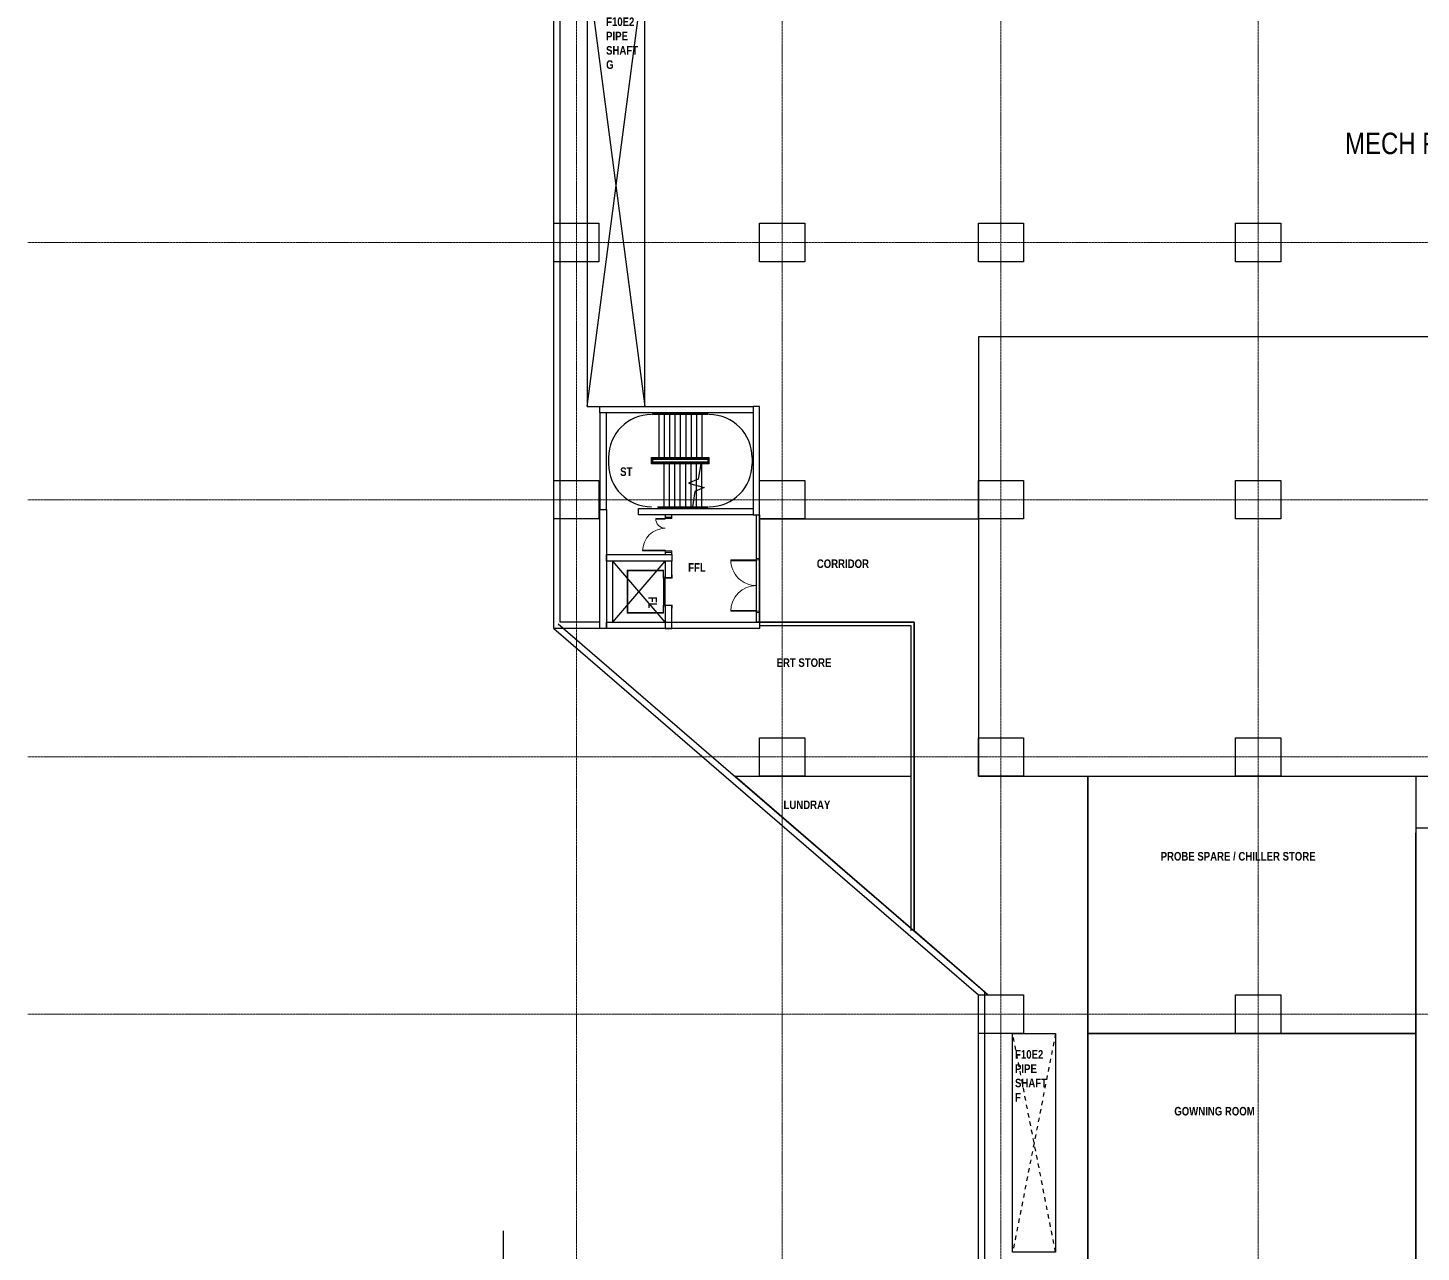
# Model space of a CAD drawing. Header units: millimetres. Extents: x -635893 to 717484, y -2208734 to -1510957.
# Drawn here: x -189425 to -124444, y -1618150 to -1561052 of the extents above; entities that cross this region are included whole.
import ezdxf

# ---------------------------------------------------------------- set-up
doc = ezdxf.new("R2010")
doc.units = ezdxf.units.MM
doc.linetypes.add('Hidden 2', pattern=[400, 200, -200])
doc.linetypes.add('IDA - Grid Line', pattern=[3500, 2000, -500, 500, -500])
doc.layers.add('000_CTCI_CR', color=170, linetype='Continuous')
doc.layers.add('000_CTCI_CSA', color=7, linetype='Continuous')
doc.layers.add('A-_ANOTGRID_E', color=7, linetype='Continuous', lineweight=9)
doc.layers.add('A-_DOOR----_E', color=7, linetype='Continuous', lineweight=9)
for name, color, linetype, lineweight, true_color in [('A-_DOOR----_E-1', 4, 'Continuous', 9, 0x00ffff), ('A-_RALG----_E1-1', 4, 'Continuous', 9, 0x00ffff), ('A-_RALG----_E3-1', 4, 'Continuous', 9, 0x00ffff)]:
    doc.layers.add(name, color=color, linetype=linetype, lineweight=lineweight, true_color=true_color)
doc.styles.add('Site Area', font='arial.ttf', dxfattribs={"width": 0.8})

# ---------------------------------------------------------------- blocks, each defined once
blk = doc.blocks.new('IDA - F - DoubleUnbalanced - Swing - 1650L X 2200H - DOOR TYPE - FIRE RATING-8452598-PROBE 10B - LEVEL 6 LAYOUT PLAN')
at = {"layer": 'A-_DOOR----_E', "color": 252}
for p, q in [((-520, 150), (-450, 150)), ((-520, -150), (-520, 150)), ((-450, 150), (-450, -150)), ((1060, 150), (1130, 150)), ((1060, -150), (1060, 150)), ((1130, 150), (1130, -150)), ((-450, -150), (-520, -150)), ((-450, -150), (-450, -600)), ((-418, -150), (-450, -150)), ((-450, -600), (-418, -600)), ((-418, -600), (-418, -150)), ((1028, -150), (1060, -150)), ((1028, -1210), (1028, -150)), ((1060, -150), (1060, -1210)), ((1130, -150), (1060, -150)), ((1060, -1210), (1028, -1210))]:
    blk.add_line(p, q, dxfattribs=at)
for centre, radius, start, end in [((-450, -150), 450, 270, 0), ((-450, -150), 450, 270, 360), ((1060, -150), 1060, 180, 270), ((1060, -150), 1060, 180, 270)]:
    blk.add_arc(centre, radius, start, end, dxfattribs=at)
blk = doc.blocks.new('IDA - F - Double - Swing - 2400L X 2400H - DOOR TYPE - FIRE RATING-8449809-PROBE 10B - LEVEL 6 LAYOUT PLAN')
at = {"layer": 'A-_DOOR----_E', "color": 252}
for p, q in [((-1200, 1262.5), (-1155, 1262.5)), ((-1200, 62.5), (-1200, 1262.5)), ((-1155, 1262.5), (-1155, 62.5)), ((1200, 1262.5), (1155, 1262.5)), ((1155, 1262.5), (1155, 62.5)), ((1200, 62.5), (1200, 1262.5)), ((-1200, 62.5), (-1260, 62.5)), ((-1260, 62.5), (-1260, -62.5)), ((-1155, 62.5), (-1200, 62.5)), ((-1200, -62.5), (-1200, 62.5)), ((1155, 62.5), (1200, 62.5)), ((1260, 62.5), (1200, 62.5)), ((1200, 62.5), (1200, -62.5)), ((1260, -62.5), (1260, 62.5)), ((-1260, -62.5), (-1200, -62.5)), ((1200, -62.5), (1260, -62.5))]:
    blk.add_line(p, q, dxfattribs=at)
for centre, start, end in [((-1200, 62.5), 360, 90), ((-1200, 62.5), 360, 90), ((1200, 62.5), 90, 180), ((1200, 62.5), 90, 180)]:
    blk.add_arc(centre, 1200, start, end, dxfattribs=at)
blk = doc.blocks.new('IDA - Elevator Door - 1300L X 2200H - 2hr-13934193-FAB - LEVEL 4 LAYOUT PLAN')
at = {"layer": 'A-_DOOR----_E', "color": 252}
for p, q in [((-1000, 1930), (-1000, 230)), ((1000, 1930), (-1000, 1930)), ((-975, 1905), (975, 1905)), ((-975, 255), (-975, 1905)), ((975, 1905), (975, 255)), ((1000, 230), (1000, 1930)), ((-1000, 230), (-630, 230)), ((-630, 255), (-975, 255)), ((730, 165), (-730, 165)), ((-730, 165), (-730, 155)), ((-630, 155), (-730, 155)), ((-730, 155), (-730, 150)), ((-650, 230), (0, 230)), ((0, 205), (-650, 205)), ((-650, 190), (-2, 190)), ((-2, 165), (-650, 165)), ((-630, 230), (-630, 255)), ((-630, -165), (-630, 155)), ((-630, 150), (630, 150)), ((650, 230), (0, 230)), ((0, 205), (650, 205)), ((2, 190), (650, 190)), ((650, 165), (2, 165)), ((630, 255), (975, 255)), ((630, 230), (630, 255)), ((975, 230), (630, 230)), ((630, 230), (1000, 230)), ((730, 155), (630, 155)), ((630, 155), (630, -165)), ((730, 155), (730, 165)), ((730, 150), (730, 155)), ((-780, -150), (-780, -165)), ((-780, -165), (-780, -150)), ((-775, -170), (-635, -170)), ((635, -170), (775, -170)), ((780, -165), (780, -150)), ((780, -150), (780, -165))]:
    blk.add_line(p, q, dxfattribs=at)
for centre, start, end in [((-775, -165), 180, 270), ((-775, -165), 180, 255), ((-635, -165), 270, 360), ((635, -165), 180, 270), ((775, -165), 270, 360), ((775, -165), 285, 0)]:
    blk.add_arc(centre, 5, start, end, dxfattribs=at)
blk = doc.blocks.new('PIPE SHAFT')
at = {"color": 252}
for p, q in [((54850, -1686964, 0), (57550, -1666413, 0)), ((54850, -1666413, 0), (57550, -1686963, 0))]:
    blk.add_line(p, q, dxfattribs=at)
at = {"color": 252, "linetype": 'Hidden 2'}
for p, q in [((76700, -1726401, 0), (74699, -1716211, 0)), ((76700, -1716211, 0), (74699, -1726401, 0))]:
    blk.add_line(p, q, dxfattribs=at)
at = {"color": 252, "elevation": 0}
for points in [[(57550, -1666413), (54850, -1666413), (54850, -1686964), (57550, -1686964)], [(74699, -1716211), (76700, -1716211), (76700, -1726401), (74699, -1726401)]]:
    blk.add_lwpolyline(points, close=True, dxfattribs=at)
at = {"color": 252, "char_height": 400, "attachment_point": 1, "style": 'Site Area'}
for s, insert in [('{\\fArial|b1|i0|c0|p34;F10E2\\PPIPE\\PSHAFT \\PG}', (55738, -1668823, 0)), ('{\\fArial|b1|i0|c0|p34;F10E2\\PPIPE\\PSHAFT \\PF}', (74811, -1716984, 0))]:
    blk.add_mtext_dynamic_manual_height_columns(s, width=3359.3, gutter_width=24255, heights=[0], dxfattribs=dict(at, insert=insert))

msp = doc.modelspace()

# ---------------------------------------------------------------- linework, layer by layer
at = {"color": 252}
for p, q in [((-159994.855, -1579007.967, 0), (-159994.855, -1579047.967, 0)), ((-159744.855, -1579007.967, 0), (-159744.855, -1579047.967, 0)), ((-159494.855, -1579007.967, 0), (-159494.855, -1579047.967, 0)), ((-159244.855, -1579007.967, 0), (-159244.855, -1579047.967, 0)), ((-158994.855, -1579007.967, 0), (-158994.855, -1579047.967, 0)), ((-158744.855, -1579007.967, 0), (-158744.855, -1579047.967, 0)), ((-158494.855, -1579007.967, 0), (-158494.855, -1579047.967, 0)), ((-158244.855, -1579007.967, 0), (-158244.855, -1579047.967, 0)), ((-157994.855, -1579007.967, 0), (-157994.855, -1579047.967, 0)), ((-159994.855, -1579087.967, 0), (-159994.855, -1581087.967, 0)), ((-159744.855, -1579087.967, 0), (-159744.855, -1581087.967, 0)), ((-159494.855, -1579087.967, 0), (-159494.855, -1581087.967, 0)), ((-159244.855, -1579087.967, 0), (-159244.855, -1581087.967, 0)), ((-158994.855, -1579087.967, 0), (-158994.855, -1581087.967, 0)), ((-158744.855, -1579087.967, 0), (-158744.855, -1581087.967, 0)), ((-158494.855, -1579087.967, 0), (-158494.855, -1581087.967, 0)), ((-158244.855, -1579087.967, 0), (-158244.855, -1581087.967, 0)), ((-157994.855, -1579087.967, 0), (-157994.855, -1581087.967, 0)), ((-162344.855, -1581087.967, 0), (-162344.855, -1581387.967, 0)), ((-160344.855, -1581087.967, 0), (-160344.855, -1581387.967, 0)), ((-160344.855, -1581387.967, 0), (-160344.855, -1581087.967, 0)), ((-159744.855, -1583387.967, 0), (-159744.855, -1581387.967, 0)), ((-159494.855, -1583387.967, 0), (-159494.855, -1581387.967, 0)), ((-159244.855, -1583387.967, 0), (-159244.855, -1581387.967, 0)), ((-158994.855, -1583387.967, 0), (-158994.855, -1581387.967, 0)), ((-158744.855, -1583387.967, 0), (-158744.855, -1581387.967, 0)), ((-158494.855, -1583387.967, 0), (-158494.855, -1581387.967, 0)), ((-158244.855, -1583387.967, 0), (-158244.855, -1581387.967, 0)), ((-158043.893, -1581387.967, 0), (-158167.209, -1582098.189, 0)), ((-157994.855, -1583387.967, 0), (-157994.855, -1581387.967, 0)), ((-157644.855, -1581387.967, 0), (-157644.855, -1581087.967, 0)), ((-155644.855, -1581087.967, 0), (-155644.855, -1581387.967, 0)), ((-158167.209, -1582098.189, 0), (-158607.077, -1582290.91, 0)), ((-158494.855, -1582320.979, 0), (-158494.855, -1582241.741, 0)), ((-158607.077, -1582290.91, 0), (-157882.633, -1582485.024, 0)), ((-158322.501, -1582677.744, 0), (-158424.381, -1583387.967, 0)), ((-157882.633, -1582485.024, 0), (-158322.501, -1582677.744, 0)), ((-158244.855, -1582643.725, 0), (-158244.855, -1582387.967, 0)), ((-157994.855, -1582534.192, 0), (-157994.855, -1582454.954, 0)), ((-159744.855, -1583467.967, 0), (-159744.855, -1583427.967, 0)), ((-159494.855, -1583467.967, 0), (-159494.855, -1583427.967, 0)), ((-159244.855, -1583467.967, 0), (-159244.855, -1583427.967, 0)), ((-158994.855, -1583467.967, 0), (-158994.855, -1583427.967, 0)), ((-158744.855, -1583467.967, 0), (-158744.855, -1583427.967, 0)), ((-158494.855, -1583467.967, 0), (-158494.855, -1583427.967, 0)), ((-158435.099, -1583427.967, 0), (-158445.817, -1583467.967, 0)), ((-158244.855, -1583467.967, 0), (-158244.855, -1583427.967, 0)), ((-157994.855, -1583467.967, 0), (-157994.855, -1583427.967, 0)), ((-159694.853, -1583767.965, 0), (-159694.856, -1583867.966, 0)), ((-159694.856, -1583867.966, 0), (-159394.856, -1583867.966, 0)), ((-159394.853, -1583767.965, 0), (-159694.853, -1583767.965, 0)), ((-159394.856, -1583867.966, 0), (-159394.853, -1583767.965, 0)), ((-162144.871, -1588768.06, 0), (-159695.057, -1585917.971, 0)), ((-159695.058, -1588768.057, 0), (-162144.871, -1585917.974, 0))]:
    msp.add_line(p, q, dxfattribs=at)
at = {"color": 252, "elevation": 0}
for points in [[(-164895.061, -1570156.826), (-162795.061, -1570156.826), (-162795.061, -1571956.826), (-164895.061, -1571956.826)], [(-155295.061, -1570157.277), (-153195.061, -1570157.277), (-153195.061, -1571957.277), (-155295.061, -1571957.277)], [(-145095.061, -1570156.826), (-142995.061, -1570156.826), (-142995.061, -1571956.826), (-145095.061, -1571956.826)], [(-133095.061, -1570157.402), (-130995.061, -1570157.402), (-130995.061, -1571957.402), (-133095.061, -1571957.402)], [(-155595.061, -1579007.968), (-162744.855, -1579007.967), (-162744.855, -1578707.967), (-155595.061, -1578707.968)], [(-162744.855, -1583517.971), (-162444.855, -1583517.971), (-162444.855, -1579007.967), (-162744.855, -1579007.967)], [(-155595.061, -1583767.963), (-155295.061, -1583767.963), (-155295.061, -1578707.968), (-155595.061, -1578707.968)], [(-164895.061, -1582156.826), (-162795.061, -1582156.826), (-162795.061, -1583956.826), (-164895.061, -1583956.826)], [(-155295.061, -1582157.277), (-153195.061, -1582157.277), (-153195.061, -1583957.277), (-155295.061, -1583957.277)], [(-145095.061, -1582156.826), (-142995.061, -1582156.826), (-142995.061, -1583956.826), (-145095.061, -1583956.826)], [(-133095.061, -1582157.402), (-130995.061, -1582157.402), (-130995.061, -1583957.402), (-133095.061, -1583957.402)], [(-155594.857, -1583767.963), (-160944.855, -1583767.967), (-160944.855, -1583467.967), (-155594.857, -1583467.963)], [(-155295.063, -1588768.061), (-155445.064, -1588768.061), (-155445.062, -1583767.963), (-155295.061, -1583767.963)], [(-159694.869, -1585617.966), (-159394.869, -1585617.966), (-159394.866, -1585517.966), (-159694.866, -1585517.966)], [(-162444.871, -1585917.969), (-162444.871, -1585617.969), (-159394.869, -1585617.966), (-159394.869, -1585917.966)], [(-162444.871, -1585917.969), (-162444.871, -1588768.055), (-162144.871, -1588768.055), (-162144.871, -1585917.969)], [(-159694.869, -1585917.966), (-159694.87, -1586693.01), (-159394.87, -1586693.01), (-159394.869, -1585917.966)], [(-159695.058, -1587993.015), (-159695.058, -1589068.057), (-159395.058, -1589068.057), (-159395.058, -1587993.015)], [(-162444.871, -1589068.065), (-162444.871, -1588768.065), (-159695.245, -1588768.061), (-159695.245, -1589068.061)], [(-162444.866, -1589068.065), (-162444.866, -1588768.065), (-155295.065, -1588768.061), (-155295.065, -1589068.061)], [(-155295.061, -1594157.277), (-153195.061, -1594157.277), (-153195.061, -1595957.277), (-155295.061, -1595957.277)], [(-145095.061, -1594156.826), (-142995.061, -1594156.826), (-142995.061, -1595956.826), (-145095.061, -1595956.826)], [(-133095.061, -1594157.402), (-130995.061, -1594157.402), (-130995.061, -1595957.402), (-133095.061, -1595957.402)], [(-145095.061, -1606156.826), (-142995.061, -1606156.826), (-142995.061, -1607956.826), (-145095.061, -1607956.826)], [(-133095.061, -1606157.402), (-130995.061, -1606157.402), (-130995.061, -1607957.402), (-133095.061, -1607957.402)]]:
    msp.add_lwpolyline(points, close=True, dxfattribs=at)
msp.add_lwpolyline([(-167251.766, -1617159.046), (-167251.766, -1624318.717), (-166213.766, -1624828.717), (-168369.766, -1625585.717), (-167251.766, -1626330.717), (-167251.766, -1633113.046)], dxfattribs=at)
at = {"color": 252}
for centre, start, end in [((-160344.855, -1581087.967, 0), 90, 180), ((-157644.855, -1581087.967, 0), 0, 90), ((-160344.855, -1581387.967, 0), 180, 270), ((-157644.855, -1581387.967, 0), 270, 0)]:
    msp.add_arc(centre, 2000, start, end, dxfattribs=at)
at = {"layer": '000_CTCI_CSA', "color": 252, "elevation": 0}
for points in [[(-162744.855, -1589068.065), (-164894.926, -1589067.614), (-164895.061, -1546157.217), (-94995.508, -1546157.61), (-94995.508, -1561947.532), (-87795.059, -1561947.534), (-87795.062, -1570157.61), (-85395.061, -1570157.61), (-85395.061, -1606157.61), (-75795.059, -1606157.61), (-75795.061, -1625257.404), (-71035.061, -1625257.403), (-71035.063, -1640056.825), (-145095.508, -1640056.826), (-145095.061, -1606156.826)], [(-162744.855, -1588767.609), (-164594.927, -1588767.614), (-164595.06, -1546457.219), (-95295.508, -1546457.608), (-95295.508, -1562247.532), (-88095.06, -1562247.534), (-88095.062, -1570457.61), (-85695.061, -1570457.61), (-85695.061, -1606457.61), (-76095.059, -1606457.61), (-76095.061, -1625557.404), (-71335.061, -1625557.403), (-71335.062, -1639756.825), (-144795.508, -1639756.826), (-144795.506, -1606156.826)]]:
    msp.add_lwpolyline(points, dxfattribs=at)
at = {"layer": '000_CTCI_CSA', "color": 252, "ltscale": 0.1, "elevation": 0}
for points in [[(-145095.061, -1595956.826), (-90994.747, -1595956.826), (-90994.747, -1575456.61), (-145095.061, -1575456.61)], [(-162744.855, -1583517.971), (-162444.855, -1583517.971), (-162444.855, -1589068.065), (-162744.855, -1589068.065)], [(-139995.508, -1595956.826), (-124695.061, -1595956.826), (-124695.061, -1607957.463), (-139995.508, -1607957.463)]]:
    msp.add_lwpolyline(points, close=True, dxfattribs=at)
for points in [[(-155295.061, -1583957.277), (-145095.061, -1583957.277), (-145095.061, -1595956.826), (-139995.508, -1595956.826), (-139995.508, -1623007.317), (-139995.306, -1623007.35), (-139995.306, -1627007.002), (-144795.507, -1627007.317), (-144795.506, -1606156.826), (-144794.501, -1606021.126), (-148095.505, -1603171.842), (-148095.505, -1588767.614), (-155295.063, -1588767.61), (-155295.276, -1583957.277)], [(-155295.063, -1588768.061), (-148095.505, -1588767.614), (-148095.505, -1603171.842)], [(-164894.924, -1589067.614), (-145095.506, -1606157.611)], [(-164698.901, -1588840.513), (-144637.288, -1606156.826)], [(-155295.054, -1588918.061), (-148245.505, -1588917.623), (-148245.505, -1603171.842)], [(-156453.856, -1595957.277), (-148245.505, -1595957.277), (-148245.505, -1603042.369), (-156453.856, -1595957.277)], [(-124695.038, -1598363.102), (-90994.747, -1598363.165), (-90994.747, -1619425.492), (-91005.948, -1619425.492), (-91005.948, -1639225.491), (-121095.061, -1639248.808), (-121095.061, -1629649.452), (-124695.199, -1629649.452), (-124695.061, -1598591.092)], [(-124695.061, -1621407.545), (-130995.508, -1621407.545), (-130995.506, -1627007.344), (-139995.506, -1627007.344), (-139995.508, -1607957.463), (-124695.061, -1607957.463), (-124695.061, -1621407.545)]]:
    msp.add_lwpolyline(points, dxfattribs=at)
at = {"layer": 'A-_ANOTGRID_E', "color": 252, "linetype": 'IDA - Grid Line', "ltscale": 0.005}
for p, q in [((-163845.061, -1526391.026, 0), (-163845.061, -1656232.232, 0)), ((-154245.061, -1526391.026, 0), (-154245.061, -1656232.232, 0)), ((-144045.061, -1526391.026, 0), (-144045.061, -1656232.232, 0)), ((-132045.061, -1526391.026, 0), (-132045.061, -1656232.232, 0)), ((-54960.328, -1571056.826, 0), (-189425.313, -1571056.826, 0)), ((-54960.328, -1583056.826, 0), (-189425.313, -1583056.826, 0)), ((-54960.328, -1595056.826, 0), (-189425.313, -1595056.826, 0)), ((-54960.328, -1607056.826, 0), (-189425.313, -1607056.826, 0))]:
    msp.add_line(p, q, dxfattribs=at)
at = {"layer": 'A-_RALG----_E1-1', "color": 252}
for p, q in [((-160294, -1579047.967, 0), (-160294, -1579087.967, 0)), ((-159994, -1579047.967, 0), (-160294, -1579047.967, 0)), ((-159994, -1579087.967, 0), (-160294, -1579087.967, 0)), ((-157744, -1579047.967, 0), (-159994, -1579047.967, 0)), ((-157744, -1579087.967, 0), (-159994, -1579087.967, 0)), ((-157694, -1579047.967, 0), (-157744, -1579047.967, 0)), ((-157694, -1579087.967, 0), (-157744, -1579087.967, 0)), ((-157694, -1579047.967, 0), (-157694, -1579087.967, 0)), ((-160314.855, -1581117.967, 0), (-159994.855, -1581117.967, 0)), ((-160314.855, -1581357.967, 0), (-160314.855, -1581117.967, 0)), ((-160314.855, -1581117.967, 0), (-160314.855, -1581357.967, 0)), ((-159994.855, -1581117.967, 0), (-160314.855, -1581117.967, 0)), ((-160314.855, -1581117.967, 0), (-159994.855, -1581117.967, 0)), ((-160314.855, -1581357.967, 0), (-160314.855, -1581117.967, 0)), ((-160314.855, -1581117.967, 0), (-160314.855, -1581357.967, 0)), ((-159994.855, -1581117.967, 0), (-160314.855, -1581117.967, 0)), ((-159994.42, -1581357.967, 0), (-160314.855, -1581357.967, 0)), ((-160314.855, -1581357.967, 0), (-159994.855, -1581357.967, 0)), ((-159994.42, -1581357.967, 0), (-160314.855, -1581357.967, 0)), ((-160314.855, -1581357.967, 0), (-159994.855, -1581357.967, 0)), ((-159994.855, -1581157.967, 0), (-160274.855, -1581157.967, 0)), ((-160274.855, -1581157.967, 0), (-160274.855, -1581317.967, 0)), ((-160274.855, -1581157.967, 0), (-160274.855, -1581317.967, 0)), ((-159994.855, -1581157.967, 0), (-160274.855, -1581157.967, 0)), ((-159994.855, -1581157.967, 0), (-160274.855, -1581157.967, 0)), ((-160274.855, -1581157.967, 0), (-160274.855, -1581317.967, 0)), ((-160274.855, -1581157.967, 0), (-160274.855, -1581317.967, 0)), ((-159994.855, -1581157.967, 0), (-160274.855, -1581157.967, 0)), ((-160274.855, -1581317.967, 0), (-159994.42, -1581317.967, 0)), ((-160274.855, -1581317.967, 0), (-159994.855, -1581317.967, 0)), ((-160274.855, -1581317.967, 0), (-159994.42, -1581317.967, 0)), ((-160274.855, -1581317.967, 0), (-159994.855, -1581317.967, 0)), ((-159994.855, -1581117.967, 0), (-158006.324, -1581117.967, 0)), ((-159994.855, -1581117.967, 0), (-159994.855, -1581157.967, 0)), ((-157744.855, -1581117.967, 0), (-159994.855, -1581117.967, 0)), ((-159994.855, -1581117.967, 0), (-159994.855, -1581157.967, 0)), ((-159994.855, -1581117.967, 0), (-159994.855, -1581157.967, 0)), ((-159994.855, -1581143.143, 0), (-159994.855, -1581137.967, 0)), ((-159994.855, -1581143.143, 0), (-159994.855, -1581137.967, 0)), ((-158006.324, -1581157.967, 0), (-159994.855, -1581157.967, 0)), ((-157744.855, -1581157.967, 0), (-159994.855, -1581157.967, 0)), ((-159994.855, -1581317.967, 0), (-158043.893, -1581317.967, 0)), ((-159994.855, -1581317.967, 0), (-158043.893, -1581317.967, 0)), ((-159994.855, -1581357.967, 0), (-158043.893, -1581357.967, 0)), ((-159994.855, -1581357.967, 0), (-158043.893, -1581357.967, 0)), ((-159988.551, -1581317.967, 0), (-159602.836, -1581317.967, 0)), ((-159988.551, -1581317.967, 0), (-159602.836, -1581317.967, 0)), ((-159602.836, -1581357.967, 0), (-159988.551, -1581357.967, 0)), ((-159602.836, -1581357.967, 0), (-159988.551, -1581357.967, 0)), ((-159637.521, -1581340.057, 0), (-159637.521, -1581335.876, 0)), ((-159637.521, -1581340.057, 0), (-159637.521, -1581335.876, 0)), ((-158043.893, -1581317.967, 0), (-157994.855, -1581317.967, 0)), ((-158043.893, -1581317.967, 0), (-157994.855, -1581317.967, 0)), ((-158043.893, -1581317.967, 0), (-158043.893, -1581357.967, 0)), ((-158043.893, -1581317.967, 0), (-158043.893, -1581357.967, 0)), ((-157994.855, -1581357.967, 0), (-158043.893, -1581357.967, 0)), ((-158043.893, -1581357.967, 0), (-157994.855, -1581357.967, 0)), ((-158006.324, -1581117.967, 0), (-157751.16, -1581117.967, 0)), ((-157751.16, -1581157.967, 0), (-158006.324, -1581157.967, 0)), ((-157994.855, -1581357.967, 0), (-157994.855, -1581317.967, 0)), ((-157994.855, -1581317.967, 0), (-157714.855, -1581317.967, 0)), ((-157994.855, -1581357.967, 0), (-157994.855, -1581317.967, 0)), ((-157994.855, -1581317.967, 0), (-157714.855, -1581317.967, 0)), ((-157994.855, -1581337.967, 0), (-157994.855, -1581343.143, 0)), ((-157674.855, -1581357.967, 0), (-157994.855, -1581357.967, 0)), ((-157994.855, -1581357.967, 0), (-157674.855, -1581357.967, 0)), ((-157745.291, -1581117.967, 0), (-157674.855, -1581117.967, 0)), ((-157714.855, -1581157.967, 0), (-157745.291, -1581157.967, 0)), ((-157674.855, -1581117.967, 0), (-157744.855, -1581117.967, 0)), ((-157714.855, -1581157.967, 0), (-157744.855, -1581157.967, 0)), ((-157714.855, -1581317.967, 0), (-157714.855, -1581157.967, 0)), ((-157714.855, -1581317.967, 0), (-157714.855, -1581157.967, 0)), ((-157674.855, -1581117.967, 0), (-157674.855, -1581357.967, 0)), ((-157674.855, -1581357.967, 0), (-157674.855, -1581117.967, 0)), ((-160044.855, -1583427.967, 0), (-160044.855, -1583387.967, 0)), ((-160044.855, -1583387.967, 0), (-159994.855, -1583387.967, 0)), ((-160044.855, -1583427.967, 0), (-159994.855, -1583427.967, 0)), ((-159994.855, -1583387.967, 0), (-158424.381, -1583387.967, 0)), ((-159994.855, -1583427.967, 0), (-158435.099, -1583427.967, 0)), ((-158424.381, -1583387.967, 0), (-158435.099, -1583427.967, 0)), ((-158435.099, -1583427.967, 0), (-157994.855, -1583427.967, 0)), ((-158424.381, -1583387.967, 0), (-157994.855, -1583387.967, 0)), ((-157994.855, -1583387.967, 0), (-157694.855, -1583387.967, 0)), ((-157994.855, -1583427.967, 0), (-157694.855, -1583427.967, 0)), ((-157694.855, -1583427.967, 0), (-157694.855, -1583387.967, 0))]:
    msp.add_line(p, q, dxfattribs=at)
for points in [[(-160294.855, -1581137.967, 0), (-160295.289, -1581137.53, 0), (-160296.156, -1581136.658, 0), (-160297.467, -1581135.354, 0), (-160298.768, -1581134.062, 0), (-160299.613, -1581133.212, 0), (-160300.031, -1581132.79, 0)], [(-160294.855, -1581137.967, 0), (-160295.289, -1581137.53, 0), (-160296.156, -1581136.658, 0), (-160297.467, -1581135.354, 0), (-160298.768, -1581134.062, 0), (-160299.613, -1581133.212, 0), (-160300.031, -1581132.79, 0)], [(-160294.855, -1581337.967, 0), (-160295.291, -1581338.4, 0), (-160296.164, -1581339.267, 0), (-160297.467, -1581340.579, 0), (-160298.76, -1581341.879, 0), (-160299.61, -1581342.724, 0), (-160300.031, -1581343.143, 0)], [(-160294.855, -1581337.967, 0), (-160295.291, -1581338.4, 0), (-160296.164, -1581339.267, 0), (-160297.467, -1581340.579, 0), (-160298.76, -1581341.879, 0), (-160299.61, -1581342.724, 0), (-160300.031, -1581343.143, 0)], [(-159994.855, -1581337.967, 0), (-159994.855, -1581339.711, 0), (-159994.781, -1581341.456, 0), (-159994.638, -1581343.141, 0)], [(-159994.855, -1581337.967, 0), (-159994.855, -1581339.711, 0), (-159994.781, -1581341.456, 0), (-159994.638, -1581343.141, 0)], [(-157745.07, -1581143.143, 0), (-157744.927, -1581141.457, 0), (-157744.855, -1581139.712, 0), (-157744.855, -1581137.967, 0)], [(-157700.031, -1581143.143, 0), (-157699.61, -1581142.724, 0), (-157698.76, -1581141.879, 0), (-157697.467, -1581140.579, 0), (-157696.164, -1581139.267, 0), (-157695.291, -1581138.4, 0), (-157694.855, -1581137.967, 0)], [(-157694.855, -1581337.967, 0), (-157695.289, -1581337.53, 0), (-157696.156, -1581336.658, 0), (-157697.467, -1581335.354, 0), (-157698.768, -1581334.062, 0), (-157699.613, -1581333.212, 0), (-157700.031, -1581332.79, 0)]]:
    msp.add_open_spline(points, degree=3, dxfattribs=at)
at = {"layer": 'A-_RALG----_E3-1', "color": 252}
for p, q in [((-160344.855, -1581087.967, 0), (-160344.855, -1581387.967, 0)), ((-159994.855, -1581087.967, 0), (-160344.855, -1581087.967, 0)), ((-160344.855, -1581087.967, 0), (-160344.855, -1581387.967, 0)), ((-159994.855, -1581087.967, 0), (-160344.855, -1581087.967, 0)), ((-160344.855, -1581387.967, 0), (-159994.855, -1581387.967, 0)), ((-160344.855, -1581387.967, 0), (-159994.855, -1581387.967, 0)), ((-160319.855, -1581112.967, 0), (-160319.855, -1581362.967, 0)), ((-159994.855, -1581112.967, 0), (-160319.855, -1581112.967, 0)), ((-160319.855, -1581112.967, 0), (-160319.855, -1581362.967, 0)), ((-159994.855, -1581112.967, 0), (-160319.855, -1581112.967, 0)), ((-160319.855, -1581362.967, 0), (-159994.855, -1581362.967, 0)), ((-160319.855, -1581362.967, 0), (-159994.855, -1581362.967, 0)), ((-160269.855, -1581162.967, 0), (-160269.855, -1581312.967, 0)), ((-159994.855, -1581162.967, 0), (-160269.855, -1581162.967, 0)), ((-160269.855, -1581162.967, 0), (-160269.855, -1581312.967, 0)), ((-159994.855, -1581162.967, 0), (-160269.855, -1581162.967, 0)), ((-159994.855, -1581187.967, 0), (-160269.855, -1581187.967, 0)), ((-159994.855, -1581187.967, 0), (-160269.855, -1581187.967, 0)), ((-160269.855, -1581287.967, 0), (-159994.855, -1581287.967, 0)), ((-160269.855, -1581287.967, 0), (-159994.855, -1581287.967, 0)), ((-160269.855, -1581312.967, 0), (-159994.855, -1581312.967, 0)), ((-160269.855, -1581312.967, 0), (-159994.855, -1581312.967, 0)), ((-159994.855, -1581087.967, 0), (-159994.855, -1581112.967, 0)), ((-157994.855, -1581087.967, 0), (-159994.855, -1581087.967, 0)), ((-159994.855, -1581112.967, 0), (-159994.855, -1581087.967, 0)), ((-159994.855, -1581112.967, 0), (-159994.855, -1581087.967, 0)), ((-159994.855, -1581112.967, 0), (-159994.855, -1581117.967, 0)), ((-157994.855, -1581112.967, 0), (-159994.855, -1581112.967, 0)), ((-159994.855, -1581117.967, 0), (-159994.855, -1581112.967, 0)), ((-159994.855, -1581117.967, 0), (-159994.855, -1581112.967, 0)), ((-159994.855, -1581157.967, 0), (-159994.855, -1581162.967, 0)), ((-159994.855, -1581162.967, 0), (-159994.855, -1581157.967, 0)), ((-159994.855, -1581162.967, 0), (-159994.855, -1581157.967, 0)), ((-159994.855, -1581162.967, 0), (-159994.855, -1581187.967, 0)), ((-157994.855, -1581162.967, 0), (-159994.855, -1581162.967, 0)), ((-159994.855, -1581187.967, 0), (-159994.855, -1581162.967, 0)), ((-159994.855, -1581187.967, 0), (-159994.855, -1581162.967, 0)), ((-157994.855, -1581187.967, 0), (-159994.855, -1581187.967, 0)), ((-159994.855, -1581287.967, 0), (-158043.893, -1581287.967, 0)), ((-159994.855, -1581287.967, 0), (-158043.893, -1581287.967, 0)), ((-159994.855, -1581312.967, 0), (-158043.893, -1581312.967, 0)), ((-159994.855, -1581312.967, 0), (-158043.893, -1581312.967, 0)), ((-159994.855, -1581362.967, 0), (-158043.893, -1581362.967, 0)), ((-159994.855, -1581362.967, 0), (-158043.893, -1581362.967, 0)), ((-159994.855, -1581387.967, 0), (-158043.893, -1581387.967, 0)), ((-159994.855, -1581387.967, 0), (-158043.893, -1581387.967, 0)), ((-158043.893, -1581287.967, 0), (-157994.855, -1581287.967, 0)), ((-158043.893, -1581287.967, 0), (-158043.893, -1581312.967, 0)), ((-158043.893, -1581287.967, 0), (-158043.893, -1581312.967, 0)), ((-158043.893, -1581312.967, 0), (-157994.855, -1581312.967, 0)), ((-158043.893, -1581312.967, 0), (-158043.893, -1581317.967, 0)), ((-158043.893, -1581312.967, 0), (-158043.893, -1581317.967, 0)), ((-158043.893, -1581312.967, 0), (-158043.893, -1581317.967, 0)), ((-158043.893, -1581312.967, 0), (-158043.893, -1581317.967, 0)), ((-158043.893, -1581312.967, 0), (-158043.893, -1581317.967, 0)), ((-158043.893, -1581312.967, 0), (-158043.893, -1581317.967, 0)), ((-158043.893, -1581357.967, 0), (-158043.893, -1581362.967, 0)), ((-158043.893, -1581357.967, 0), (-158043.893, -1581362.967, 0)), ((-158043.893, -1581357.967, 0), (-158043.893, -1581362.967, 0)), ((-158043.893, -1581357.967, 0), (-158043.893, -1581362.967, 0)), ((-158043.893, -1581357.967, 0), (-158043.893, -1581362.967, 0)), ((-158043.893, -1581357.967, 0), (-158043.893, -1581362.967, 0)), ((-158043.893, -1581362.967, 0), (-157994.855, -1581362.967, 0)), ((-158043.893, -1581362.967, 0), (-158043.893, -1581387.967, 0)), ((-158043.893, -1581362.967, 0), (-158043.893, -1581387.967, 0)), ((-158043.893, -1581387.967, 0), (-157994.855, -1581387.967, 0)), ((-157744.855, -1581087.967, 0), (-157994.855, -1581087.967, 0)), ((-157744.855, -1581112.967, 0), (-157994.855, -1581112.967, 0)), ((-157744.855, -1581162.967, 0), (-157994.855, -1581162.967, 0)), ((-157744.855, -1581187.967, 0), (-157994.855, -1581187.967, 0)), ((-157994.855, -1581312.967, 0), (-157994.855, -1581287.967, 0)), ((-157994.855, -1581287.967, 0), (-157994.855, -1581312.967, 0)), ((-157994.855, -1581287.967, 0), (-157719.855, -1581287.967, 0)), ((-157994.855, -1581317.967, 0), (-157994.855, -1581312.967, 0)), ((-157994.855, -1581312.967, 0), (-157994.855, -1581317.967, 0)), ((-157994.855, -1581312.967, 0), (-157719.855, -1581312.967, 0)), ((-157994.855, -1581362.967, 0), (-157994.855, -1581357.967, 0)), ((-157994.855, -1581357.967, 0), (-157994.855, -1581362.967, 0)), ((-157994.855, -1581387.967, 0), (-157994.855, -1581362.967, 0)), ((-157994.855, -1581362.967, 0), (-157994.855, -1581387.967, 0)), ((-157994.855, -1581362.967, 0), (-157669.855, -1581362.967, 0)), ((-157994.855, -1581387.967, 0), (-157644.855, -1581387.967, 0)), ((-157644.855, -1581087.967, 0), (-157744.855, -1581087.967, 0)), ((-157669.855, -1581112.967, 0), (-157744.855, -1581112.967, 0)), ((-157719.855, -1581162.967, 0), (-157744.855, -1581162.967, 0)), ((-157719.855, -1581187.967, 0), (-157744.855, -1581187.967, 0)), ((-157719.855, -1581312.967, 0), (-157719.855, -1581162.967, 0)), ((-157669.855, -1581362.967, 0), (-157669.855, -1581112.967, 0)), ((-157644.855, -1581387.967, 0), (-157644.855, -1581087.967, 0))]:
    msp.add_line(p, q, dxfattribs=at)

# ---------------------------------------------------------------- block references
at = {"color": 252, "lineweight": 40}
msp.add_blockref('PIPE SHAFT', (-218194.371, 108256.664, 0), dxfattribs=at)
at = {"layer": 'A-_DOOR----_E', "color": 252}
for name, p, rotation in [('IDA - F - DoubleUnbalanced - Swing - 1650L X 2200H - DOOR TYPE - FIRE RATING-8452598-PROBE 10B - LEVEL 6 LAYOUT PLAN', (-159544.867, -1584387.966, 0), 270.0000413251041), ('IDA - F - Double - Swing - 2400L X 2400H - DOOR TYPE - FIRE RATING-8449809-PROBE 10B - LEVEL 6 LAYOUT PLAN', (-155382.561, -1587063.061, 0), 90.00004132519345)]:
    msp.add_blockref(name, p, dxfattribs=dict(at, rotation=rotation))
at = {"layer": 'A-_DOOR----_E-1', "color": 252, "rotation": 90}
msp.add_blockref('IDA - Elevator Door - 1300L X 2200H - 2hr-13934193-FAB - LEVEL 4 LAYOUT PLAN', (-159544.871, -1587343.012, 0), dxfattribs=at)

# ---------------------------------------------------------------- texts
at = {"color": 252, "char_height": 400, "style": 'Site Area'}
for s, width, insert, attachment_point in [('{\\fArial|b1|i0|c0|p34;ST}', 1593.11802, (-161801.008, -1581957.571, 0), 7), ('{\\fArial|b1|i0|c0|p34;FFL}', 3027.31179, (-158628.194, -1586416.12, 0), 7), ('{\\fArial|b1|i0|c0|p34;CORRIDOR}', 10190.89009, (-152629.726, -1585842.046, 0), 1), ('{\\fArial|b1|i0|c0|p34;ERT STORE}', 5038.29016, (-154506.623, -1590456.175, 0), 1), ('{\\fArial|b1|i0|c0|p34;LUNDRAY}', 5038.29016, (-154182.995, -1597087.189, 0), 1), ('{\\fArial|b1|i0|c0|p34;PROBE SPARE / CHILLER STORE}', 10880.12942, (-136593.835, -1599488.833, 0), 1), ('{\\fArial|b1|i0|c0|p34;GOWNING ROOM}', 10190.89009, (-135955.595, -1611377, 0), 1)]:
    msp.add_mtext_dynamic_manual_height_columns(s, width=width, gutter_width=24254.764, heights=[0], dxfattribs=dict(at, insert=insert, attachment_point=attachment_point))
at = {"color": 252, "insert": (-160082.181, -1588127.756, 0), "char_height": 400, "attachment_point": 3, "rotation": 270, "style": 'Site Area'}
msp.add_mtext_dynamic_manual_height_columns('{\\fArial|b1|i0|c0|p34;FL}', width=1559.352, gutter_width=24254.764, heights=[0], dxfattribs=at)
at = {"layer": '000_CTCI_CR', "color": 252, "insert": (-127992.637, -1565942.235, 0), "char_height": 1000, "attachment_point": 1, "rotation": 359.99999999, "style": 'Site Area'}
msp.add_mtext_dynamic_manual_height_columns('MECH Room', width=7347.49915, gutter_width=24254.764, heights=[0], dxfattribs=at)

doc.saveas('drawing.dxf')
